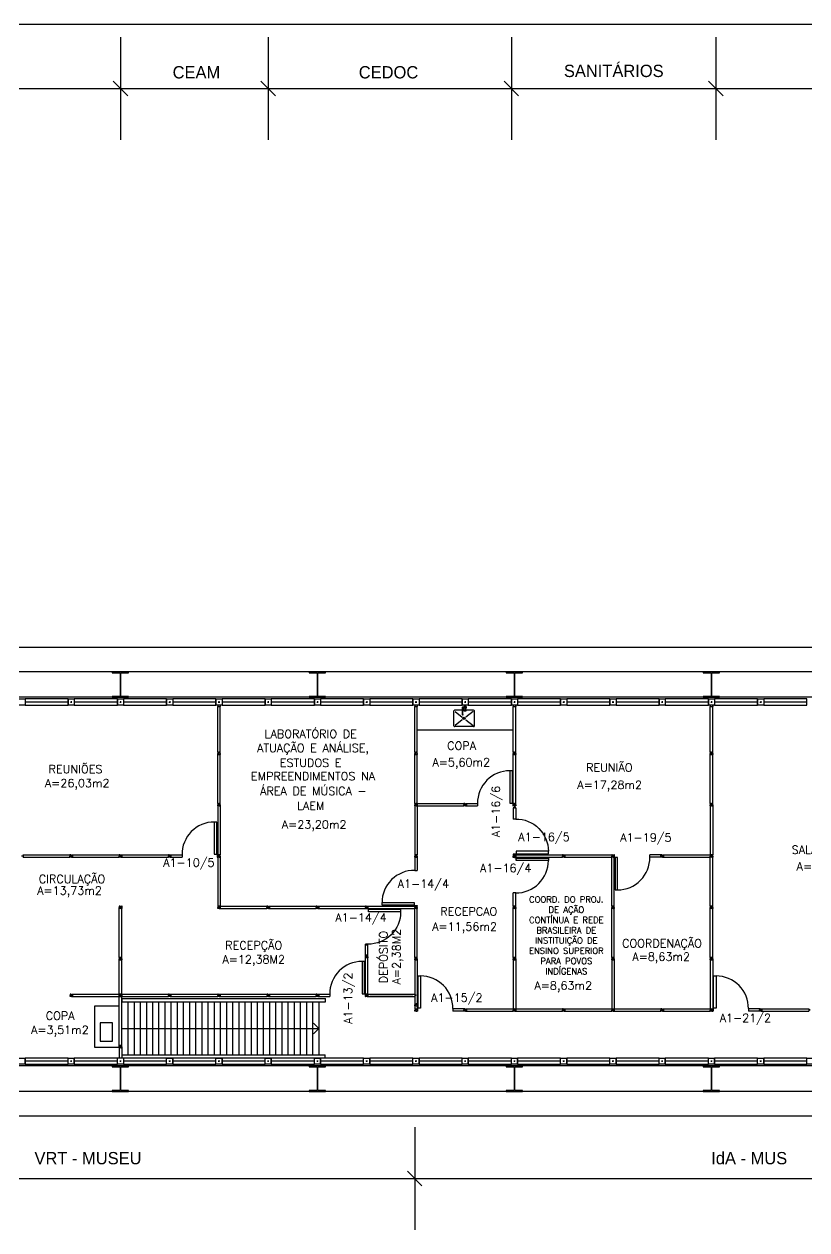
# Model space of a CAD drawing. Header units: centimetres. Extents: x -29 to 78, y -13 to 56.
# Drawn here: x -11.33 to 7.74, y -12.79 to 16.59 of the extents above; entities that cross this region are included whole.
import ezdxf
from ezdxf.enums import TextEntityAlignment as Align

# ---------------------------------------------------------------- set-up
doc = ezdxf.new("R2010")
doc.units = ezdxf.units.CM
doc.header["$LTSCALE"] = 0.01
doc.header["$MEASUREMENT"] = 0
doc.layers.get('0').update_dxf_attribs({"color": 1, "linetype": 'CONTINUOUS'})
for name, color, linetype in [('AREA', 2, 'CONTINUOUS'), ('DIV', 2, 'CONTINUOUS'), ('ENDEREÇO', 2, 'CONTINUOUS'), ('ESQUA', 1, 'CONTINUOUS'), ('ESTRUTURA', 3, 'CONTINUOUS'), ('PEÇAS', 1, 'CONTINUOUS'), ('TEXTO', 2, 'CONTINUOUS')]:
    doc.layers.add(name, color=color, linetype=linetype)
doc.styles.add('UNB-100', font='simplex.shx', dxfattribs={"height": 0.2})

# ---------------------------------------------------------------- blocks, each defined once
blk = doc.blocks.new('VIGTA')
for p, q in [((0, 0.62), (4.4, 0.62)), ((0, 0), (4.4, 0))]:
    blk.add_line(p, q)
blk = doc.blocks.new('MTT')
at = {"color": 2}
for p, q in [((-0.008, 0.03), (-0.03, 0.03)), ((-0.03, 0.03), (-0.03, 0.006)), ((-0.0205, 0.006), (-0.03, 0.006)), ((-0.0205, -0.006), (-0.0205, 0.006)), ((-0.008, 0.03), (-0.008, 0.02)), ((-0.008, 0.02), (0.008, 0.02)), ((-0.0051, 0), (0.0051, 0)), ((0, -0.0051), (0, 0.0051)), ((0.008, 0.03), (0.03, 0.03)), ((0.008, 0.03), (0.008, 0.02)), ((0.0205, -0.006), (0.0205, 0.006)), ((0.0205, 0.006), (0.03, 0.006)), ((0.03, 0.006), (0.03, 0.03)), ((-0.0205, -0.006), (-0.03, -0.006)), ((-0.03, -0.03), (-0.03, -0.006)), ((-0.008, -0.03), (-0.03, -0.03)), ((-0.008, -0.02), (0.008, -0.02)), ((-0.008, -0.03), (-0.008, -0.02)), ((0.008, -0.03), (0.008, -0.02)), ((0.008, -0.03), (0.03, -0.03)), ((0.0205, -0.006), (0.03, -0.006)), ((0.03, -0.006), (0.03, -0.03))]:
    blk.add_line(p, q, dxfattribs=at)
blk = doc.blocks.new('DIV12')
for p, q in [((-0.0051, 0), (0.0051, 0)), ((0, -0.0051), (0, 0.0051)), ((0.03, 0.03), (1.17, 0.03)), ((0.03, 0.03), (0.03, -0.03)), ((0.03, 0.009), (0.03, 0.027)), ((1.17, 0.03), (1.17, -0.03)), ((1.1949, 0), (1.2051, 0)), ((1.2051, 0), (1.1949, 0)), ((1.2, -0.0051), (1.2, 0.0051)), ((0.03, -0.03), (0.03, -0.009)), ((0.03, -0.009), (0.03, -0.027)), ((0.03, -0.03), (1.17, -0.03))]:
    blk.add_line(p, q)
blk = doc.blocks.new('DIV125')
for p, q in [((-0.03, 1.22), (0.03, 1.22)), ((-0.03, 0.03), (-0.03, 1.22)), ((0.0051, 1.25), (-0.0051, 1.25)), ((0, 1.2551), (0, 1.2449)), ((0, 1.2449), (0, 1.2551)), ((0.03, 0.03), (0.03, 1.22)), ((-0.03, 0.03), (0.03, 0.03)), ((-0.009, 0.03), (-0.027, 0.03)), ((0.0051, 0), (-0.0051, 0)), ((0, -0.0051), (0, 0.0051)), ((0.009, 0.03), (0.027, 0.03)), ((0.03, 0.03), (0.009, 0.03))]:
    blk.add_line(p, q)
blk = doc.blocks.new('IMTT125')
for p, q in [((-0.03, -0.083), (-0.03, -0.105)), ((-0.03, -0.083), (-0.02, -0.083)), ((-0.03, -1.22), (-0.03, -0.105)), ((-0.03, -0.105), (0.03, -0.105)), ((-0.02, -0.083), (-0.02, -0.075)), ((0.02, -0.075), (-0.02, -0.075)), ((0, -0.0801), (0, -0.0699)), ((0.02, -0.083), (0.02, -0.075)), ((0.03, -0.083), (0.02, -0.083)), ((0.03, -0.083), (0.03, -0.105)), ((0.03, -1.22), (0.03, -0.105)), ((-0.03, -1.22), (0.03, -1.22)), ((-0.009, -1.22), (-0.027, -1.22)), ((0.0051, -1.25), (-0.0051, -1.25)), ((0, -1.2551), (0, -1.2449)), ((0.03, -1.22), (0.009, -1.22)), ((0.009, -1.22), (0.027, -1.22))]:
    blk.add_line(p, q)
blk = doc.blocks.new('PD12')
at = {"color": 2}
for p, q in [((-0.05, 0.827), (-0.113, 0.827)), ((-0.113, 0.827), (-0.113, 0.04)), ((-0.05, 0.04), (-0.05, 0.827)), ((-1.205, 0), (-1.195, 0)), ((-1.2, -0.005), (-1.2, 0.005)), ((-1.17, 0.03), (-1.17, -0.03)), ((-1.17, 0.03), (-0.9, 0.03)), ((-1.17, 0.009), (-1.17, 0.027)), ((-0.9, 0.03), (-0.9, -0.03)), ((-0.113, 0.04), (-0.05, 0.04)), ((-0.04, 0.03), (-0.04, -0.03)), ((-0.04, 0.03), (-0.03, 0.03)), ((-0.03, 0.03), (-0.03, -0.03)), ((0.005, 0), (-0.005, 0)), ((-0.005, 0), (0.005, 0)), ((0, -0.005), (0, 0.005)), ((-1.17, -0.009), (-1.17, -0.027)), ((-1.17, -0.03), (-1.17, -0.009)), ((-1.17, -0.03), (-0.9, -0.03)), ((-0.04, -0.03), (-0.03, -0.03))]:
    blk.add_line(p, q, dxfattribs=at)
at = {"color": 1}
blk.add_arc((-0.113, 0.04), 0.787, 90, 180.7004, dxfattribs=at)
blk = doc.blocks.new('PE125')
at = {"color": 2}
for p, q in [((0, -0.005), (0, 0.005)), ((0, 0.005), (0, -0.005)), ((-0.03, -0.04), (-0.03, -0.03)), ((0.03, -0.03), (-0.03, -0.03)), ((0.03, -0.04), (-0.03, -0.04)), ((-0.006, -0.023), (-0.006, -0.029)), ((-0.005, 0), (0.005, 0)), ((-0.005, -0.023), (-0.005, -0.028)), ((0.005, -0.03), (-0.005, -0.03)), ((-0.004, -0.021), (0.004, -0.021)), ((-0.004, -0.022), (0.004, -0.022)), ((0.004, -0.029), (-0.004, -0.029)), ((0, -0.04), (0, -0.042)), ((0.031, -0.042), (0, -0.042)), ((0.005, -0.023), (0.005, -0.028)), ((0.006, -0.023), (0.006, -0.029)), ((0.035, -0.04), (0.009, -0.04)), ((0.03, -0.04), (0.03, -0.03)), ((0.038, -0.048), (0.038, -0.081)), ((0.04, -0.081), (0.038, -0.081)), ((0.04, -0.045), (0.04, -0.071)), ((0.04, -0.113), (0.04, -0.05)), ((0.04, -0.05), (0.827, -0.05)), ((0.827, -0.113), (0.04, -0.113)), ((0.827, -0.05), (0.827, -0.113)), ((0.03, -0.9), (-0.03, -0.9)), ((-0.03, -1.22), (-0.03, -0.9)), ((0.03, -1.22), (0.03, -0.9)), ((-0.03, -1.22), (-0.009, -1.22)), ((0.03, -1.22), (-0.03, -1.22)), ((-0.009, -1.22), (-0.027, -1.22)), ((-0.006, -1.228), (-0.006, -1.221)), ((0.005, -1.22), (-0.005, -1.22)), ((-0.005, -1.228), (-0.005, -1.222)), ((-0.005, -1.25), (0.005, -1.25)), ((0.004, -1.221), (-0.004, -1.221)), ((-0.004, -1.229), (0.004, -1.229)), ((-0.004, -1.23), (0.004, -1.23)), ((0, -1.255), (0, -1.245)), ((0.005, -1.228), (0.005, -1.222)), ((0.006, -1.228), (0.006, -1.221)), ((0.009, -1.22), (0.027, -1.22))]:
    blk.add_line(p, q, dxfattribs=at)
blk.add_circle((0.035, -0.045), 0.00461, dxfattribs=at)
for centre, radius, start, end in [((-0.004, -0.023), 0.002, 90, 180), ((-0.005, -0.029), 0.001, 180, 270), ((-0.004, -0.023), 0.001, 90, 180), ((-0.004, -0.028), 0.001, 180, 270), ((0.004, -0.023), 0.002, 0, 90), ((0.004, -0.023), 0.001, 360, 90), ((0.004, -0.028), 0.001, 270, 360), ((0.005, -0.029), 0.001, 270, 360), ((-0.005, -1.221), 0.001, 90, 180), ((-0.004, -1.228), 0.002, 180, 270), ((-0.004, -1.222), 0.001, 90, 180), ((-0.004, -1.228), 0.001, 180, 270), ((0.004, -1.222), 0.001, 0, 90), ((0.004, -1.228), 0.002, 270, 0), ((0.004, -1.228), 0.001, 270, 0), ((0.005, -1.221), 0.001, 0, 90)]:
    blk.add_arc(centre, radius, start, end, dxfattribs=at)
at = {"color": 1}
blk.add_arc((0.04, -0.113), 0.787, 269.2996, 0, dxfattribs=at)
blk = doc.blocks.new('PE12')
at = {"color": 2}
for p, q in [((0.05, 0.04), (0.05, 0.827)), ((0.05, 0.827), (0.113, 0.827)), ((0.113, 0.827), (0.113, 0.04)), ((-0.005, 0), (0.005, 0)), ((0.005, 0), (-0.005, 0)), ((0, -0.005), (0, 0.005)), ((0.03, 0.03), (0.03, -0.03)), ((0.04, 0.03), (0.03, 0.03)), ((0.04, 0.03), (0.04, -0.03)), ((0.113, 0.04), (0.05, 0.04)), ((1.17, 0.03), (0.9, 0.03)), ((0.9, 0.03), (0.9, -0.03)), ((1.17, 0.03), (1.17, -0.03)), ((1.17, 0.009), (1.17, 0.027)), ((1.205, 0), (1.195, 0)), ((1.2, -0.005), (1.2, 0.005)), ((0.04, -0.03), (0.03, -0.03)), ((1.17, -0.03), (0.9, -0.03)), ((1.17, -0.009), (1.17, -0.027)), ((1.17, -0.03), (1.17, -0.009))]:
    blk.add_line(p, q, dxfattribs=at)
at = {"color": 1}
blk.add_arc((0.113, 0.04), 0.787, 359.2996, 90, dxfattribs=at)

msp = doc.modelspace()

# ---------------------------------------------------------------- linework, layer by layer
for p, q in [((-28.383, 16.588), (53.617, 16.588)), ((-18.783, 1.408), (14.817, 1.408)), ((-8.952, -7.152), (-3.99, -7.152)), ((-8.952, -7.152), (-8.952, -7.229)), ((-8.952, -7.229), (-3.99, -7.229)), ((-8.802, -7.229), (-8.802, -8.525)), ((-8.652, -7.229), (-8.652, -8.525)), ((-8.502, -7.229), (-8.502, -8.525)), ((-8.352, -7.229), (-8.352, -8.525)), ((-8.202, -7.229), (-8.202, -8.525)), ((-8.052, -7.229), (-8.052, -8.525)), ((-7.902, -7.229), (-7.902, -8.525)), ((-7.752, -7.229), (-7.752, -8.525)), ((-7.602, -7.229), (-7.602, -8.525)), ((-7.452, -7.229), (-7.452, -8.525)), ((-7.302, -7.229), (-7.302, -8.525)), ((-7.152, -7.229), (-7.152, -8.525)), ((-7.002, -7.229), (-7.002, -8.525)), ((-6.852, -7.229), (-6.852, -8.525)), ((-6.702, -7.229), (-6.702, -8.525)), ((-6.552, -7.229), (-6.552, -8.525)), ((-6.402, -7.229), (-6.402, -8.525)), ((-6.252, -7.229), (-6.252, -8.525)), ((-6.102, -7.229), (-6.102, -8.525)), ((-5.952, -7.229), (-5.952, -8.525)), ((-5.802, -7.229), (-5.802, -8.525)), ((-5.652, -7.229), (-5.652, -8.525)), ((-5.502, -7.229), (-5.502, -8.525)), ((-5.352, -7.229), (-5.352, -8.525)), ((-5.202, -7.229), (-5.202, -8.525)), ((-5.052, -7.229), (-5.052, -8.525)), ((-4.902, -7.229), (-4.902, -8.525)), ((-4.752, -7.229), (-4.752, -8.525)), ((-4.602, -7.229), (-4.602, -8.525)), ((-4.452, -7.229), (-4.452, -8.525)), ((-4.302, -7.229), (-4.302, -8.525)), ((-4.152, -7.229), (-4.152, -8.525)), ((-3.99, -7.229), (-3.99, -7.152)), ((-8.952, -7.877), (-4.152, -7.877)), ((-4.152, -7.877), (-4.283, -7.747)), ((-4.152, -7.877), (-4.283, -8.007)), ((-8.952, -8.525), (-8.952, -8.602)), ((-8.952, -8.525), (-3.991, -8.525)), ((-3.991, -8.602), (-8.952, -8.602)), ((-3.991, -8.602), (-3.991, -8.525)), ((77.617, -10.012), (-18.783, -10.012))]:
    msp.add_line(p, q)
at = {"layer": 'AREA'}
for p, q in [((-8.984, 16.272), (-8.984, 13.772)), ((-5.383, 16.272), (-5.383, 13.772))]:
    msp.add_line(p, q, dxfattribs=at)
at = {"layer": 'DIV'}
for p, q in [((-8.988, -4.927), (-8.978, -4.927)), ((-8.978, -4.927), (-8.988, -4.927)), ((-8.988, -4.927), (-8.978, -4.927)), ((-8.978, -4.927), (-8.988, -4.927)), ((-8.983, -4.921), (-8.983, -4.932)), ((-8.983, -4.921), (-8.983, -4.932)), ((-8.953, -4.957), (-8.953, -4.897)), ((-8.943, -4.897), (-8.953, -4.897)), ((-8.953, -4.957), (-8.953, -4.897)), ((-8.943, -4.897), (-8.953, -4.897)), ((-8.943, -4.957), (-8.953, -4.957)), ((-8.943, -4.957), (-8.953, -4.957)), ((-8.943, -4.957), (-8.943, -4.897)), ((-8.943, -4.957), (-8.943, -4.897)), ((-9.012, -7.102), (-9.013, -6.207)), ((-9.013, -6.207), (-8.953, -6.207)), ((-8.989, -6.199), (-8.989, -6.206)), ((-8.978, -6.177), (-8.988, -6.177)), ((-8.988, -6.199), (-8.988, -6.205)), ((-8.988, -6.207), (-8.978, -6.207)), ((-8.979, -6.197), (-8.987, -6.197)), ((-8.979, -6.198), (-8.987, -6.198)), ((-8.987, -6.206), (-8.979, -6.206)), ((-8.983, -6.182), (-8.983, -6.171)), ((-8.983, -6.171), (-8.983, -6.182)), ((-8.978, -6.199), (-8.978, -6.205)), ((-8.977, -6.199), (-8.977, -6.206)), ((-8.952, -7.102), (-8.953, -6.207)), ((-9.012, -7.042), (-8.952, -7.042)), ((-8.991, -7.042), (-9.009, -7.042)), ((-8.988, -7.049), (-8.988, -7.043)), ((-8.987, -7.042), (-8.977, -7.042)), ((-8.987, -7.049), (-8.987, -7.044)), ((-8.986, -7.043), (-8.978, -7.043)), ((-8.977, -7.049), (-8.977, -7.044)), ((-8.976, -7.049), (-8.976, -7.043)), ((-8.952, -7.042), (-8.973, -7.042)), ((-8.973, -7.042), (-8.955, -7.042)), ((-3.013, -7.042), (-2.953, -7.042)), ((-8.952, -7.102), (-9.012, -7.102)), ((-9.012, -7.102), (-8.991, -7.102)), ((-8.991, -7.102), (-9.009, -7.102)), ((-8.988, -7.094), (-8.988, -7.101)), ((-8.977, -7.072), (-8.987, -7.072)), ((-8.987, -7.072), (-8.977, -7.072)), ((-8.987, -7.094), (-8.987, -7.1)), ((-8.977, -7.102), (-8.987, -7.102)), ((-8.978, -7.05), (-8.986, -7.05)), ((-8.978, -7.051), (-8.986, -7.051)), ((-8.986, -7.092), (-8.978, -7.092)), ((-8.986, -7.093), (-8.978, -7.093)), ((-8.978, -7.101), (-8.986, -7.101)), ((-8.982, -7.077), (-8.982, -7.066)), ((-8.982, -7.066), (-8.982, -7.077)), ((-8.977, -7.094), (-8.977, -7.1)), ((-8.976, -7.094), (-8.976, -7.101)), ((-8.973, -7.102), (-8.952, -7.102)), ((-2.978, -7.072), (-2.988, -7.072)), ((-2.983, -7.077), (-2.983, -7.066)), ((-2.983, -7.066), (-2.983, -7.077)), ((-1.858, -7.102), (-2.908, -7.102)), ((-9.012, -8.352), (-9.012, -8.602)), ((-8.952, -8.34), (-8.952, -8.602))]:
    msp.add_line(p, q, dxfattribs=at)
for centre, radius, start, end in [((-8.987, -6.199), 0.002, 90, 180), ((-8.988, -6.206), 0.001, 180, 270), ((-8.987, -6.199), 0.001, 90, 180), ((-8.987, -6.205), 0.001, 180, 270), ((-8.979, -6.199), 0.002, 0, 90), ((-8.979, -6.199), 0.001, 0, 90), ((-8.979, -6.205), 0.001, 270, 0), ((-8.978, -6.206), 0.001, 270, 0), ((-8.987, -7.043), 0.001, 90, 180), ((-8.986, -7.049), 0.002, 180, 270), ((-8.986, -7.044), 0.001, 90, 180), ((-8.986, -7.049), 0.001, 180, 270), ((-8.978, -7.044), 0.001, 360, 90), ((-8.978, -7.049), 0.002, 270, 360), ((-8.978, -7.049), 0.001, 270, 360), ((-8.977, -7.043), 0.001, 360, 90), ((-8.986, -7.094), 0.002, 90, 180), ((-8.987, -7.101), 0.001, 180, 270), ((-8.986, -7.094), 0.001, 90, 180), ((-8.986, -7.1), 0.001, 180, 270), ((-8.978, -7.094), 0.002, 0, 90), ((-8.978, -7.094), 0.001, 360, 90), ((-8.978, -7.1), 0.001, 270, 360), ((-8.977, -7.101), 0.001, 270, 360)]:
    msp.add_arc(centre, radius, start, end, dxfattribs=at)
at = {"layer": 'ESQUA'}
for p, q in [((-11.458, 0.148), (-11.308, 0.148)), ((-11.308, 0.148), (-11.308, -0.002)), ((-10.258, 0.148), (-11.308, 0.148)), ((-11.308, 0.148), (-11.308, -0.002)), ((-10.258, 0.073), (-11.308, 0.073)), ((-10.258, -0.002), (-10.258, 0.148)), ((-10.258, 0.148), (-10.108, 0.148)), ((-10.258, 0.148), (-10.258, -0.002)), ((-10.201, 0.073), (-10.164, 0.073)), ((-10.183, 0.092), (-10.183, 0.055)), ((-9.058, 0.148), (-10.108, 0.148)), ((-10.108, 0.148), (-10.108, -0.002)), ((-10.108, 0.148), (-10.108, -0.002)), ((-9.058, 0.073), (-10.108, 0.073)), ((-9.058, -0.002), (-9.058, 0.148)), ((-9.058, 0.148), (-8.908, 0.148)), ((-9.058, 0.148), (-9.058, -0.002)), ((-9.001, 0.073), (-8.964, 0.073)), ((-8.983, 0.092), (-8.983, 0.055)), ((-8.908, 0.148), (-8.908, -0.002)), ((-7.858, 0.148), (-8.908, 0.148)), ((-8.908, 0.148), (-8.908, -0.002)), ((-7.858, 0.073), (-8.908, 0.073)), ((-7.858, -0.002), (-7.858, 0.148)), ((-7.858, 0.148), (-7.708, 0.148)), ((-7.858, 0.148), (-7.858, -0.002)), ((-7.801, 0.073), (-7.764, 0.073)), ((-7.783, 0.092), (-7.783, 0.055)), ((-7.708, 0.148), (-7.708, -0.002)), ((-6.658, 0.148), (-7.708, 0.148)), ((-7.708, 0.148), (-7.708, -0.002)), ((-6.658, 0.073), (-7.708, 0.073)), ((-6.658, -0.002), (-6.658, 0.148)), ((-6.658, 0.148), (-6.508, 0.148)), ((-6.658, 0.148), (-6.658, -0.002)), ((-6.601, 0.073), (-6.564, 0.073)), ((-6.583, 0.092), (-6.583, 0.055)), ((-5.458, 0.148), (-6.508, 0.148)), ((-6.508, 0.148), (-6.508, -0.002)), ((-6.508, 0.148), (-6.508, -0.002)), ((-5.458, 0.073), (-6.508, 0.073)), ((-5.458, -0.002), (-5.458, 0.148)), ((-5.458, 0.148), (-5.308, 0.148)), ((-5.458, 0.148), (-5.458, -0.002)), ((-5.401, 0.073), (-5.364, 0.073)), ((-5.383, 0.092), (-5.383, 0.055)), ((-5.308, 0.148), (-5.308, -0.002)), ((-4.258, 0.148), (-5.308, 0.148)), ((-5.308, 0.148), (-5.308, -0.002)), ((-4.258, 0.073), (-5.308, 0.073)), ((-4.258, -0.002), (-4.258, 0.148)), ((-4.258, 0.148), (-4.108, 0.148)), ((-4.258, 0.148), (-4.258, -0.002)), ((-4.201, 0.073), (-4.164, 0.073)), ((-4.183, 0.092), (-4.183, 0.055)), ((-3.058, 0.148), (-4.108, 0.148)), ((-4.108, 0.148), (-4.108, -0.002)), ((-4.108, 0.148), (-4.108, -0.002)), ((-3.058, 0.073), (-4.108, 0.073)), ((-3.058, -0.002), (-3.058, 0.148)), ((-3.058, 0.148), (-2.908, 0.148)), ((-3.058, 0.148), (-3.058, -0.002)), ((-3.001, 0.073), (-2.964, 0.073)), ((-2.983, 0.092), (-2.983, 0.055)), ((-2.908, 0.148), (-2.908, -0.002)), ((-1.858, 0.148), (-2.908, 0.148)), ((-2.908, 0.148), (-2.908, -0.002)), ((-1.858, 0.073), (-2.908, 0.073)), ((-1.858, -0.002), (-1.858, 0.148)), ((-1.858, 0.148), (-1.708, 0.148)), ((-1.858, 0.148), (-1.858, -0.002)), ((-1.801, 0.073), (-1.764, 0.073)), ((-1.783, 0.092), (-1.783, 0.055)), ((-1.708, 0.148), (-1.708, -0.002)), ((-0.658, 0.148), (-1.708, 0.148)), ((-1.708, 0.148), (-1.708, -0.002)), ((-0.658, 0.073), (-1.708, 0.073)), ((-0.658, -0.002), (-0.658, 0.148)), ((-0.658, 0.148), (-0.508, 0.148)), ((-0.658, 0.148), (-0.658, -0.002)), ((-0.601, 0.073), (-0.564, 0.073)), ((-0.583, 0.092), (-0.583, 0.055)), ((0.542, 0.148), (-0.508, 0.148)), ((-0.508, 0.148), (-0.508, -0.002)), ((-0.508, 0.148), (-0.508, -0.002)), ((0.542, 0.073), (-0.508, 0.073)), ((0.542, -0.002), (0.542, 0.148)), ((0.542, 0.148), (0.692, 0.148)), ((0.542, 0.148), (0.542, -0.002)), ((0.599, 0.073), (0.636, 0.073)), ((0.617, 0.092), (0.617, 0.055)), ((0.692, 0.148), (0.692, -0.002)), ((1.742, 0.148), (0.692, 0.148)), ((0.692, 0.148), (0.692, -0.002)), ((1.742, 0.073), (0.692, 0.073)), ((1.742, -0.002), (1.742, 0.148)), ((1.742, 0.148), (1.892, 0.148)), ((1.742, 0.148), (1.742, -0.002)), ((1.799, 0.073), (1.836, 0.073)), ((1.817, 0.092), (1.817, 0.055)), ((2.942, 0.148), (1.892, 0.148)), ((1.892, 0.148), (1.892, -0.002)), ((1.892, 0.148), (1.892, -0.002)), ((2.942, 0.073), (1.892, 0.073)), ((2.942, -0.002), (2.942, 0.148)), ((2.942, 0.148), (3.092, 0.148)), ((2.942, 0.148), (2.942, -0.002)), ((2.999, 0.073), (3.036, 0.073)), ((3.017, 0.092), (3.017, 0.055)), ((3.092, 0.148), (3.092, -0.002)), ((4.142, 0.148), (3.092, 0.148)), ((3.092, 0.148), (3.092, -0.002)), ((4.142, 0.073), (3.092, 0.073)), ((4.142, -0.002), (4.142, 0.148)), ((4.142, 0.148), (4.292, 0.148)), ((4.142, 0.148), (4.142, -0.002)), ((4.199, 0.073), (4.236, 0.073)), ((4.217, 0.092), (4.217, 0.055)), ((4.292, 0.148), (4.292, -0.002)), ((5.342, 0.148), (4.292, 0.148)), ((4.292, 0.148), (4.292, -0.002)), ((5.342, 0.073), (4.292, 0.073)), ((5.342, 0.148), (5.492, 0.148)), ((5.342, 0.148), (5.342, -0.002)), ((5.342, -0.002), (5.342, 0.148)), ((5.399, 0.073), (5.436, 0.073)), ((5.417, 0.092), (5.417, 0.055)), ((5.492, 0.148), (5.492, -0.002)), ((6.542, 0.148), (5.492, 0.148)), ((5.492, 0.148), (5.492, -0.002)), ((6.542, 0.073), (5.492, 0.073)), ((6.542, 0.148), (6.692, 0.148)), ((6.542, 0.148), (6.542, -0.002)), ((6.542, -0.002), (6.542, 0.148)), ((6.599, 0.073), (6.636, 0.073)), ((6.617, 0.092), (6.617, 0.055)), ((6.692, 0.148), (6.692, -0.002)), ((7.742, 0.148), (6.692, 0.148)), ((6.692, 0.148), (6.692, -0.002)), ((7.742, 0.073), (6.692, 0.073)), ((7.742, -0.002), (7.742, 0.148)), ((-11.308, -0.002), (-11.458, -0.002)), ((-11.308, -0.002), (-10.258, -0.002)), ((-10.108, -0.002), (-10.258, -0.002)), ((-10.108, -0.002), (-9.058, -0.002)), ((-8.908, -0.002), (-9.058, -0.002)), ((-8.908, -0.002), (-7.858, -0.002)), ((-7.708, -0.002), (-7.858, -0.002)), ((-7.708, -0.002), (-6.658, -0.002)), ((-6.508, -0.002), (-6.658, -0.002)), ((-6.508, -0.002), (-5.458, -0.002)), ((-5.308, -0.002), (-5.458, -0.002)), ((-5.308, -0.002), (-4.258, -0.002)), ((-4.108, -0.002), (-4.258, -0.002)), ((-4.108, -0.002), (-3.058, -0.002)), ((-2.908, -0.002), (-3.058, -0.002)), ((-2.908, -0.002), (-1.858, -0.002)), ((-1.708, -0.002), (-1.858, -0.002)), ((-1.708, -0.002), (-0.658, -0.002)), ((-0.508, -0.002), (-0.658, -0.002)), ((-0.508, -0.002), (0.542, -0.002)), ((0.692, -0.002), (0.542, -0.002)), ((0.692, -0.002), (1.742, -0.002)), ((1.892, -0.002), (1.742, -0.002)), ((1.892, -0.002), (2.942, -0.002)), ((3.092, -0.002), (2.942, -0.002)), ((3.092, -0.002), (4.142, -0.002)), ((4.292, -0.002), (4.142, -0.002)), ((4.292, -0.002), (5.342, -0.002)), ((5.492, -0.002), (5.342, -0.002)), ((5.492, -0.002), (6.542, -0.002)), ((6.692, -0.002), (6.542, -0.002)), ((6.692, -0.002), (7.742, -0.002)), ((-11.458, -8.602), (-11.308, -8.602)), ((-11.308, -8.752), (-11.458, -8.752)), ((-11.308, -8.752), (-11.308, -8.602)), ((-10.258, -8.602), (-11.308, -8.602)), ((-11.308, -8.602), (-11.308, -8.752)), ((-10.258, -8.677), (-11.308, -8.677)), ((-11.308, -8.752), (-10.258, -8.752)), ((-10.258, -8.602), (-10.108, -8.602)), ((-10.258, -8.752), (-10.258, -8.602)), ((-10.258, -8.752), (-10.258, -8.602)), ((-10.108, -8.752), (-10.258, -8.752)), ((-10.164, -8.677), (-10.201, -8.677)), ((-10.183, -8.695), (-10.183, -8.658)), ((-8.908, -8.602), (-10.108, -8.602)), ((-10.108, -8.602), (-10.108, -8.752)), ((-10.108, -8.752), (-10.108, -8.602)), ((-9.058, -8.677), (-10.108, -8.677)), ((-10.108, -8.752), (-9.058, -8.752)), ((-9.058, -8.752), (-9.058, -8.602)), ((-9.058, -8.752), (-9.058, -8.602)), ((-8.908, -8.752), (-9.058, -8.752)), ((-8.964, -8.677), (-9.001, -8.677)), ((-8.983, -8.695), (-8.983, -8.658)), ((-7.858, -8.602), (-8.908, -8.602)), ((-8.908, -8.602), (-8.908, -8.752)), ((-8.908, -8.602), (-8.908, -8.752)), ((-7.858, -8.677), (-8.908, -8.677)), ((-8.908, -8.752), (-7.858, -8.752)), ((-7.858, -8.602), (-7.708, -8.602)), ((-7.858, -8.752), (-7.858, -8.602)), ((-7.858, -8.752), (-7.858, -8.602)), ((-7.708, -8.752), (-7.858, -8.752)), ((-7.764, -8.677), (-7.801, -8.677)), ((-7.783, -8.695), (-7.783, -8.658)), ((-7.708, -8.752), (-7.708, -8.602)), ((-6.658, -8.602), (-7.708, -8.602)), ((-7.708, -8.602), (-7.708, -8.752)), ((-6.658, -8.677), (-7.708, -8.677)), ((-7.708, -8.752), (-6.658, -8.752)), ((-6.658, -8.752), (-6.658, -8.602)), ((-6.658, -8.602), (-6.508, -8.602)), ((-6.658, -8.752), (-6.658, -8.602)), ((-6.508, -8.752), (-6.658, -8.752)), ((-6.564, -8.677), (-6.601, -8.677)), ((-6.583, -8.695), (-6.583, -8.658)), ((-5.458, -8.602), (-6.508, -8.602)), ((-6.508, -8.602), (-6.508, -8.752)), ((-6.508, -8.752), (-6.508, -8.602)), ((-5.458, -8.677), (-6.508, -8.677)), ((-6.508, -8.752), (-5.458, -8.752)), ((-5.458, -8.752), (-5.458, -8.602)), ((-5.458, -8.602), (-5.308, -8.602)), ((-5.458, -8.752), (-5.458, -8.602)), ((-5.308, -8.752), (-5.458, -8.752)), ((-5.364, -8.677), (-5.401, -8.677)), ((-5.383, -8.695), (-5.383, -8.658)), ((-5.308, -8.752), (-5.308, -8.602)), ((-4.258, -8.602), (-5.308, -8.602)), ((-5.308, -8.602), (-5.308, -8.752)), ((-4.258, -8.677), (-5.308, -8.677)), ((-5.308, -8.752), (-4.258, -8.752)), ((-4.258, -8.752), (-4.258, -8.602)), ((-4.258, -8.602), (-4.108, -8.602)), ((-4.258, -8.752), (-4.258, -8.602)), ((-4.108, -8.752), (-4.258, -8.752)), ((-4.164, -8.677), (-4.201, -8.677)), ((-4.183, -8.695), (-4.183, -8.658)), ((-3.058, -8.602), (-4.108, -8.602)), ((-4.108, -8.602), (-4.108, -8.752)), ((-4.108, -8.752), (-4.108, -8.602)), ((-3.058, -8.677), (-4.108, -8.677)), ((-4.108, -8.752), (-3.058, -8.752)), ((-3.058, -8.752), (-3.058, -8.602)), ((-3.058, -8.602), (-2.908, -8.602)), ((-3.058, -8.752), (-3.058, -8.602)), ((-2.908, -8.752), (-3.058, -8.752)), ((-2.964, -8.677), (-3.001, -8.677)), ((-2.983, -8.695), (-2.983, -8.658)), ((-2.908, -8.752), (-2.908, -8.602)), ((-1.858, -8.602), (-2.908, -8.602)), ((-2.908, -8.602), (-2.908, -8.752)), ((-1.858, -8.677), (-2.908, -8.677)), ((-2.908, -8.752), (-1.858, -8.752)), ((-1.858, -8.752), (-1.858, -8.602)), ((-1.858, -8.602), (-1.708, -8.602)), ((-1.858, -8.752), (-1.858, -8.602)), ((-1.708, -8.752), (-1.858, -8.752)), ((-1.764, -8.677), (-1.801, -8.677)), ((-1.783, -8.695), (-1.783, -8.658)), ((-1.708, -8.752), (-1.708, -8.602)), ((-0.658, -8.602), (-1.708, -8.602)), ((-1.708, -8.602), (-1.708, -8.752)), ((-0.658, -8.677), (-1.708, -8.677)), ((-1.708, -8.752), (-0.658, -8.752)), ((-0.658, -8.602), (-0.508, -8.602)), ((-0.658, -8.752), (-0.658, -8.602)), ((-0.658, -8.752), (-0.658, -8.602)), ((-0.508, -8.752), (-0.658, -8.752)), ((-0.564, -8.677), (-0.601, -8.677)), ((-0.583, -8.695), (-0.583, -8.658)), ((0.542, -8.602), (-0.508, -8.602)), ((-0.508, -8.602), (-0.508, -8.752)), ((-0.508, -8.752), (-0.508, -8.602)), ((0.542, -8.677), (-0.508, -8.677)), ((-0.508, -8.752), (0.542, -8.752)), ((0.542, -8.752), (0.542, -8.602)), ((0.542, -8.602), (0.692, -8.602)), ((0.542, -8.752), (0.542, -8.602)), ((0.692, -8.752), (0.542, -8.752)), ((0.636, -8.677), (0.599, -8.677)), ((0.617, -8.695), (0.617, -8.658)), ((0.692, -8.752), (0.692, -8.602)), ((1.742, -8.602), (0.692, -8.602)), ((0.692, -8.602), (0.692, -8.752)), ((1.742, -8.677), (0.692, -8.677)), ((0.692, -8.752), (1.742, -8.752)), ((1.742, -8.602), (1.892, -8.602)), ((1.742, -8.752), (1.742, -8.602)), ((1.742, -8.752), (1.742, -8.602)), ((1.892, -8.752), (1.742, -8.752)), ((1.836, -8.677), (1.799, -8.677)), ((1.817, -8.695), (1.817, -8.658)), ((2.942, -8.602), (1.892, -8.602)), ((1.892, -8.602), (1.892, -8.752)), ((1.892, -8.752), (1.892, -8.602)), ((2.942, -8.677), (1.892, -8.677)), ((1.892, -8.752), (2.942, -8.752)), ((2.942, -8.752), (2.942, -8.602)), ((2.942, -8.602), (3.092, -8.602)), ((2.942, -8.752), (2.942, -8.602)), ((3.092, -8.752), (2.942, -8.752)), ((3.036, -8.677), (2.999, -8.677)), ((3.017, -8.695), (3.017, -8.658)), ((3.092, -8.752), (3.092, -8.602)), ((4.142, -8.602), (3.092, -8.602)), ((3.092, -8.602), (3.092, -8.752)), ((4.142, -8.677), (3.092, -8.677)), ((3.092, -8.752), (4.142, -8.752)), ((4.142, -8.602), (4.292, -8.602)), ((4.142, -8.752), (4.142, -8.602)), ((4.142, -8.752), (4.142, -8.602)), ((4.292, -8.752), (4.142, -8.752)), ((4.236, -8.677), (4.199, -8.677)), ((4.217, -8.695), (4.217, -8.658)), ((4.292, -8.752), (4.292, -8.602)), ((5.342, -8.602), (4.292, -8.602)), ((4.292, -8.602), (4.292, -8.752)), ((5.342, -8.677), (4.292, -8.677)), ((4.292, -8.752), (5.342, -8.752)), ((5.342, -8.602), (5.492, -8.602)), ((5.342, -8.752), (5.342, -8.602)), ((5.342, -8.752), (5.342, -8.602)), ((5.492, -8.752), (5.342, -8.752)), ((5.436, -8.677), (5.399, -8.677)), ((5.417, -8.695), (5.417, -8.658)), ((5.492, -8.752), (5.492, -8.602)), ((6.542, -8.602), (5.492, -8.602)), ((5.492, -8.602), (5.492, -8.752)), ((6.542, -8.677), (5.492, -8.677)), ((5.492, -8.752), (6.542, -8.752)), ((6.542, -8.602), (6.692, -8.602)), ((6.542, -8.752), (6.542, -8.602)), ((6.542, -8.752), (6.542, -8.602)), ((6.692, -8.752), (6.542, -8.752)), ((6.636, -8.677), (6.599, -8.677)), ((6.617, -8.695), (6.617, -8.658)), ((6.692, -8.752), (6.692, -8.602)), ((7.742, -8.602), (6.692, -8.602)), ((6.692, -8.602), (6.692, -8.752)), ((7.742, -8.677), (6.692, -8.677)), ((6.692, -8.752), (7.742, -8.752)), ((7.742, -8.752), (7.742, -8.602)), ((7.742, -8.602), (7.892, -8.602)), ((7.742, -8.752), (7.742, -8.602)), ((7.892, -8.752), (7.742, -8.752))]:
    msp.add_line(p, q, dxfattribs=at)
at = {"layer": 'ESTRUTURA'}
for points in [[(-9.183, 0.208), (-9.183, 0.188), (-8.783, 0.188), (-8.783, 0.208), (-8.973, 0.208), (-8.973, 0.788), (-8.783, 0.788), (-8.783, 0.808), (-9.183, 0.808), (-9.183, 0.788), (-8.993, 0.788), (-8.993, 0.208)], [(-4.383, 0.208), (-4.383, 0.188), (-3.983, 0.188), (-3.983, 0.208), (-4.173, 0.208), (-4.173, 0.788), (-3.983, 0.788), (-3.983, 0.808), (-4.383, 0.808), (-4.383, 0.788), (-4.193, 0.788), (-4.193, 0.208)], [(0.417, 0.208), (0.417, 0.188), (0.817, 0.188), (0.817, 0.208), (0.627, 0.208), (0.627, 0.788), (0.817, 0.788), (0.817, 0.808), (0.417, 0.808), (0.417, 0.788), (0.607, 0.788), (0.607, 0.208)], [(5.217, 0.208), (5.217, 0.188), (5.617, 0.188), (5.617, 0.208), (5.427, 0.208), (5.427, 0.788), (5.617, 0.788), (5.617, 0.808), (5.217, 0.808), (5.217, 0.788), (5.407, 0.788), (5.407, 0.208)], [(-9.183, -9.392), (-9.183, -9.412), (-8.783, -9.412), (-8.783, -9.392), (-8.973, -9.392), (-8.973, -8.812), (-8.783, -8.812), (-8.783, -8.792), (-9.183, -8.792), (-9.183, -8.812), (-8.993, -8.812), (-8.993, -9.392)], [(-4.383, -9.392), (-4.383, -9.412), (-3.983, -9.412), (-3.983, -9.392), (-4.173, -9.392), (-4.173, -8.812), (-3.983, -8.812), (-3.983, -8.792), (-4.383, -8.792), (-4.383, -8.812), (-4.193, -8.812), (-4.193, -9.392)], [(0.417, -9.392), (0.417, -9.412), (0.817, -9.412), (0.817, -9.392), (0.627, -9.392), (0.627, -8.812), (0.817, -8.812), (0.817, -8.792), (0.417, -8.792), (0.417, -8.812), (0.607, -8.812), (0.607, -9.392)], [(5.217, -9.392), (5.217, -9.412), (5.617, -9.412), (5.617, -9.392), (5.427, -9.392), (5.427, -8.812), (5.617, -8.812), (5.617, -8.792), (5.217, -8.792), (5.217, -8.812), (5.407, -8.812), (5.407, -9.392)]]:
    msp.add_lwpolyline(points, close=True, dxfattribs=at)
at = {"layer": 'PEÇAS'}
for p, q in [((-0.86, -0.225), (-0.86, -0.145)), ((-0.86, -0.505), (-0.86, -0.225)), ((-0.647, -0.125), (-0.84, -0.125)), ((-0.83, -0.155), (-0.653, -0.292)), ((-0.647, -0.225), (-0.647, -0.059)), ((-0.647, -0.236), (-0.647, -0.225)), ((-0.637, -0.225), (-0.637, -0.059)), ((-0.611, -0.125), (-0.637, -0.125)), ((-0.637, -0.236), (-0.637, -0.225)), ((-0.603, -0.048), (-0.632, -0.048)), ((-0.614, -0.068), (-0.631, -0.068)), ((-0.612, -0.136), (-0.607, -0.081)), ((-0.612, -0.136), (-0.611, -0.13)), ((-0.611, -0.142), (-0.612, -0.136)), ((-0.611, -0.13), (-0.605, -0.124)), ((-0.605, -0.148), (-0.611, -0.142)), ((-0.607, -0.081), (-0.606, -0.077)), ((-0.606, -0.077), (-0.601, -0.074)), ((-0.605, -0.124), (-0.597, -0.12)), ((-0.597, -0.152), (-0.605, -0.148)), ((-0.601, -0.074), (-0.595, -0.072)), ((-0.597, -0.12), (-0.587, -0.119)), ((-0.587, -0.153), (-0.597, -0.152)), ((-0.595, -0.072), (-0.587, -0.071)), ((-0.587, -0.071), (-0.579, -0.072)), ((-0.587, -0.119), (-0.577, -0.12)), ((-0.577, -0.152), (-0.587, -0.153)), ((-0.579, -0.072), (-0.573, -0.074)), ((-0.577, -0.12), (-0.57, -0.124)), ((-0.57, -0.148), (-0.577, -0.152)), ((-0.573, -0.074), (-0.568, -0.077)), ((-0.57, -0.067), (-0.57, -0.076)), ((-0.57, -0.124), (-0.564, -0.13)), ((-0.564, -0.142), (-0.57, -0.148)), ((-0.568, -0.077), (-0.567, -0.081)), ((-0.39, -0.155), (-0.568, -0.292)), ((-0.562, -0.136), (-0.567, -0.081)), ((-0.564, -0.13), (-0.562, -0.136)), ((-0.562, -0.136), (-0.564, -0.142)), ((-0.38, -0.125), (-0.563, -0.125)), ((-0.36, -0.225), (-0.36, -0.145)), ((-0.36, -0.505), (-0.36, -0.225)), ((-0.38, -0.525), (-0.84, -0.525)), ((-0.653, -0.358), (-0.83, -0.495)), ((-0.568, -0.358), (-0.39, -0.495)), ((-1.753, -0.602), (0.587, -0.602))]:
    msp.add_line(p, q, dxfattribs=at)
for radius in [0.0266, 0.0163]:
    msp.add_circle((-0.61, -0.325), radius, dxfattribs=at)
for centre, radius, start, end in [((-0.84, -0.145), 0.02, 90, 180), ((-0.642, -0.059), 0.0145, 290.161, 249.839), ((-0.642, -0.236), 0.00738, 132.6559, 47.3441), ((-0.642, -0.059), 0.005, 0.0037, 179.9963), ((-0.642, -0.236), 0.005, 179.9935, 0.0065), ((-0.587, -0.059), 0.0349, 306.1705, 162.2568), ((-0.587, -0.059), 0.0349, 195.5373, 233.9987), ((-0.614, -0.078), 0.01, 12.8285, 90), ((-0.587, -0.059), 0.0189, 332.7367, 145.7375), ((-0.38, -0.145), 0.02, 0, 90), ((-0.84, -0.505), 0.02, 180, 270), ((-0.38, -0.505), 0.02, 270, 0)]:
    msp.add_arc(centre, radius, start, end, dxfattribs=at)
at = {"layer": 'TEXTO'}
for p, q in [((0.542, 16.272), (0.542, 13.772)), ((5.522, 16.272), (5.522, 13.772)), ((-28.993, 15.022), (53.884, 15.022)), ((-9.161, 15.199), (-8.807, 14.845)), ((-5.559, 15.199), (-5.206, 14.845)), ((0.366, 15.199), (0.719, 14.845)), ((5.346, 15.199), (5.699, 14.845)), ((-1.813, -10.286), (-1.813, -12.786)), ((-1.989, -11.359), (-1.636, -11.713)), ((-19.892, -11.536), (15.472, -11.536))]:
    msp.add_line(p, q, dxfattribs=at)
for points in [[(-9.612, -8.337), (-9.012, -8.337), (-9.012, -7.337), (-9.612, -7.337)], [(-9.478, -8.191), (-9.178, -8.191), (-9.178, -7.741), (-9.478, -7.741)]]:
    msp.add_lwpolyline(points, close=True, dxfattribs=at)

# ---------------------------------------------------------------- block references
at = {"rotation": 180}
for p in [(-9.183, 0.808), (-4.383, 0.808), (0.417, 0.808), (5.217, 0.808), (10.017, 0.808)]:
    msp.add_blockref('VIGTA', p, dxfattribs=at)
at = {"xscale": -1}
for p in [(-9.183, -9.412), (-4.383, -9.412), (0.417, -9.412), (5.217, -9.412), (10.017, -9.412)]:
    msp.add_blockref('VIGTA', p, dxfattribs=at)
at = {"layer": 'DIV'}
for name, p in [('IMTT125', (-6.583, 0.073)), ('IMTT125', (-1.783, 0.073)), ('IMTT125', (0.617, 0.073)), ('IMTT125', (5.417, 0.073)), ('MTT', (-6.583, -1.177)), ('DIV125', (-6.583, -2.427)), ('MTT', (-1.783, -1.177)), ('DIV125', (-1.783, -2.427)), ('MTT', (0.617, -1.177)), ('DIV125', (0.617, -2.427)), ('MTT', (5.417, -1.177)), ('DIV125', (5.417, -2.427)), ('PD12', (0.617, -2.427)), ('MTT', (-6.583, -2.427)), ('MTT', (-1.783, -2.427)), ('DIV12', (-1.783, -2.427)), ('MTT', (-0.583, -2.427)), ('MTT', (0.617, -2.427)), ('MTT', (5.417, -2.427)), ('PD12', (-6.583, -3.677)), ('DIV12', (-11.383, -3.677)), ('MTT', (-10.183, -3.677)), ('DIV12', (-10.183, -3.677)), ('MTT', (-8.983, -3.677)), ('DIV12', (-8.983, -3.677)), ('MTT', (-7.783, -3.677)), ('MTT', (-6.583, -3.677)), ('MTT', (-1.783, -3.677)), ('MTT', (0.617, -3.677)), ('PE125', (0.617, -3.677)), ('DIV12', (0.617, -3.677)), ('MTT', (1.817, -3.677)), ('DIV12', (1.817, -3.677)), ('MTT', (3.017, -3.677)), ('MTT', (4.217, -3.677)), ('DIV12', (4.217, -3.677)), ('MTT', (5.417, -3.677)), ('MTT', (-8.983, -4.927)), ('MTT', (-6.583, -4.927)), ('DIV12', (-6.583, -4.927)), ('MTT', (-5.383, -4.927)), ('DIV12', (-5.383, -4.927)), ('MTT', (-4.183, -4.927)), ('DIV12', (-4.183, -4.927)), ('MTT', (-2.983, -4.927)), ('DIV12', (-2.983, -4.927)), ('MTT', (-1.783, -4.927)), ('MTT', (0.617, -4.927)), ('MTT', (3.017, -4.927)), ('MTT', (5.417, -4.927)), ('PD12', (-2.983, -7.072)), ('PE12', (-1.783, -7.427)), ('PE12', (5.417, -7.427)), ('MTT', (-10.182, -7.072)), ('DIV12', (-10.182, -7.072)), ('MTT', (-8.982, -7.072)), ('DIV12', (-8.982, -7.072)), ('MTT', (-7.782, -7.072)), ('DIV12', (-7.782, -7.072)), ('MTT', (-6.582, -7.072)), ('DIV12', (-6.582, -7.072)), ('MTT', (-5.382, -7.072)), ('DIV12', (-5.382, -7.072)), ('MTT', (-4.182, -7.072)), ('MTT', (-2.983, -7.072)), ('DIV12', (-2.983, -7.072)), ('MTT', (-1.783, -7.299)), ('MTT', (-0.583, -7.427)), ('DIV12', (-0.583, -7.427)), ('MTT', (0.617, -7.427)), ('DIV12', (0.617, -7.427)), ('MTT', (1.817, -7.427)), ('DIV12', (1.817, -7.427)), ('MTT', (3.017, -7.427)), ('DIV12', (3.017, -7.427)), ('DIV12', (4.217, -7.427)), ('DIV12', (6.617, -7.427)), ('MTT', (-8.982, -8.322))]:
    msp.add_blockref(name, p, dxfattribs=at)
at = {"layer": 'DIV', "rotation": 180}
for name, p in [('DIV125', (-6.583, -2.427)), ('DIV125', (-1.783, -2.427)), ('DIV125', (5.417, -2.427)), ('DIV125', (-6.583, -3.677)), ('PE125', (-1.783, -4.927)), ('PD12', (3.017, -3.677))]:
    msp.add_blockref(name, p, dxfattribs=at)
at = {"layer": 'DIV', "xscale": -1}
for name, p, rotation in [('PE12', (0.617, -3.677), 270), ('PD12', (-2.983, -4.927), 270), ('MTT', (-8.983, -6.177), 180), ('MTT', (-2.983, -6.127), 180), ('MTT', (-1.783, -6.177), 180), ('MTT', (0.617, -6.177), 180), ('MTT', (3.017, -6.177), 180), ('MTT', (5.417, -6.177), 180), ('DIV125', (-1.783, -6.177), 180), ('DIV125', (0.617, -6.177), 180), ('DIV125', (3.017, -6.177), 180), ('DIV125', (5.417, -6.177), 180), ('MTT', (-1.783, -7.427), 180), ('MTT', (3.017, -7.427), 180), ('MTT', (4.217, -7.427), 180), ('MTT', (5.417, -7.427), 180), ('MTT', (6.617, -7.427), 180)]:
    msp.add_blockref(name, p, dxfattribs=dict(at, rotation=rotation))
for p in [(3.017, -4.927), (5.417, -4.927), (-8.983, -6.177), (-1.783, -6.177), (0.617, -6.177), (3.017, -6.177), (5.417, -6.177), (-2.983, -7.072), (-8.982, -8.322)]:
    msp.add_blockref('DIV125', p, dxfattribs=at)

# ---------------------------------------------------------------- texts
at = {"layer": 'AREA', "style": 'UNB-100'}
for s, p in [('A=5,60m2', (-0.679, -1.495)), ('A=26,03m2', (-10.036, -2.002)), ('A=17,28m2', (2.937, -2.044)), ('A=23,20m2', (-4.263, -3.011)), ('A=43,93m2', (8.281, -4.029)), ('A=13,73m2', (-10.223, -4.62)), ('A=11,56m2', (-0.597, -5.497)), ('A=12,38M2', (-5.736, -6.295)), ('A=8,63m2', (4.192, -6.23)), ('A=8,63m2', (1.806, -6.934)), ('A=3,51m2', (-10.458, -8.013))]:
    msp.add_text(s, height=0.2, dxfattribs=at).set_placement(p, align=Align.CENTER)
msp.add_text('A=2,38M2', height=0.2, rotation=90, dxfattribs=at).set_placement((-2.159, -6.129), align=Align.CENTER)
at = {"layer": 'ENDEREÇO', "char_height": 0.2, "attachment_point": 1, "rotation": 90, "style": 'UNB-100'}
for s, insert, width in [('A1-16/6', (0.063, -3.222), 1.17135), ('A1-13/2', (-3.539, -7.769), 1.53564)]:
    msp.add_mtext(s, dxfattribs=dict(at, insert=insert, width=width))
at = {"layer": 'ENDEREÇO', "char_height": 0.2, "attachment_point": 1, "style": 'UNB-100'}
for s, insert, width in [('A1-16/5', (0.711, -3.114), 1.42248), ('A1-19/5', (3.194, -3.128), 1.52493), ('A1-10/5', (-7.942, -3.739), 1.42248), ('A1-16/4', (-0.222, -3.871), 1.42248), ('A1-14/4', (-2.228, -4.254), 1.50528), ('A1-14/4', (-3.747, -5.076), 1.42248), ('A1-15/2', (-1.413, -7.029), 1.73941), ('A1-21/2', (5.618, -7.522), 1.72634)]:
    msp.add_mtext(s, dxfattribs=dict(at, insert=insert, width=width))
at = {"layer": 'TEXTO'}
for s, p in [('CEAM', (-7.132, 15.265)), ('CEDOC', (-2.452, 15.265)), ('SANITÁRIOS', (3.037, 15.299))]:
    msp.add_text(s, height=0.3, dxfattribs=at).set_placement(p, align=Align.CENTER)
at = {"layer": 'TEXTO', "style": 'UNB-100'}
for s, p in [('LABORATÓRIO DE', (-4.348, -0.804)), ('ATUAÇÃO E ANÁLISE,', (-4.291, -1.147)), ('COPA', (-0.67, -1.091)), ('REUNIÕES', (-10.078, -1.661)), ('ESTUDOS E', (-4.348, -1.507)), ('REUNIÃO', (2.927, -1.623)), ('EMPREENDIMENTOS NA', (-4.291, -1.834)), ('ÁREA DE MÚSICA -', (-4.283, -2.194)), ('LAEM', (-4.348, -2.556)), ('SALA DE AULA', (8.314, -3.626)), ('CIRCULAÇÃO', (-10.163, -4.337)), ('RECEPCAO', (-0.496, -5.129)), ('RECEPÇÃO', (-5.736, -5.953)), ('COORDENAÇÃO', (4.213, -5.906)), ('COPA', (-10.453, -7.669))]:
    msp.add_text(s, height=0.2, dxfattribs=at).set_placement(p, align=Align.CENTER)
msp.add_text('DEPÓSITO', height=0.2, rotation=90, dxfattribs=at).set_placement((-2.476, -6.141), align=Align.CENTER)
at = {"layer": 'TEXTO'}
for s, p in [('VRT - MUSEU', (-11.077, -11.189)), ('IdA - MUS', (5.412, -11.189))]:
    msp.add_text(s, height=0.3, dxfattribs=at).set_placement(p)
at = {"layer": 'TEXTO', "insert": (1.881, -5.612), "char_height": 0.15, "width": 2.02302, "attachment_point": 5, "style": 'UNB-100'}
msp.add_mtext('COORD. DO PROJ. DE AÇÃO CONTÍNUA E REDE BRASILEIRA DE INSTITUIÇÃO DE ENSINO SUPERIOR PARA POVOS INDÍGENAS', dxfattribs=at)

doc.saveas('drawing.dxf')
